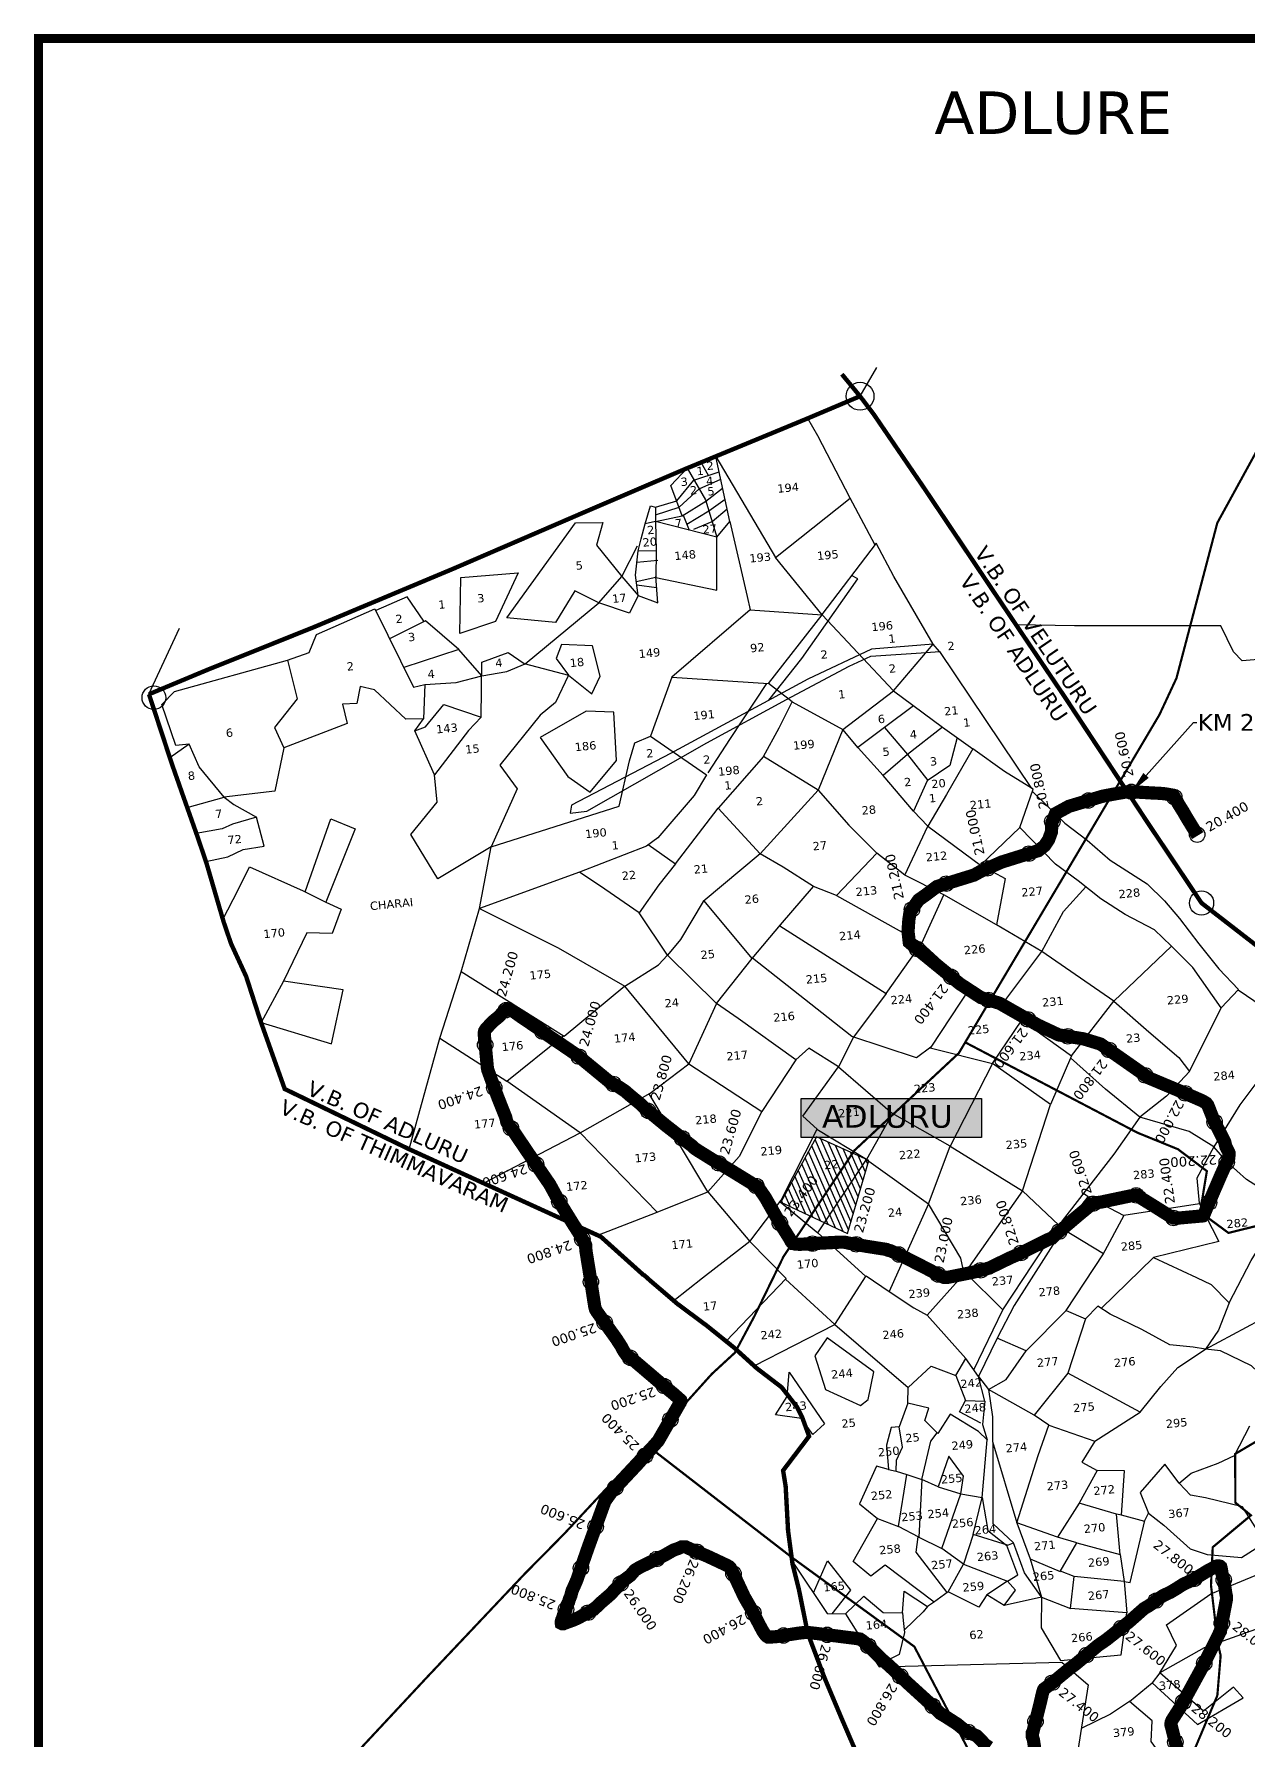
# Model space of a CAD drawing. Header units: inches. Extents: x 388605 to 393582, y 1842684 to 1849608.
# Drawn here: x 388605 to 391361, y 1845733 to 1849608 of the extents above; entities that cross this region are included whole.
import ezdxf
from ezdxf import colors
from ezdxf.entities.mleader import LeaderData, LeaderLine
from ezdxf.math import Vec2, Vec3

# ---------------------------------------------------------------- set-up
doc = ezdxf.new("R2010")
doc.units = ezdxf.units.IN
doc.header["$MEASUREMENT"] = 0
doc.header["$PDMODE"] = 32
doc.header["$PDSIZE"] = 35
for name, color, linetype in [('BND', 6, 'Continuous'), ('FRL', 3, 'Continuous'), ('points', 161, 'Continuous'), ('ROAD', 1, 'Continuous'), ('ROADS', 50, 'Continuous'), ('SY.AREA', 7, 'Continuous'), ('TEXT', 7, 'Continuous'), ('VILLAGE AREA', 1, 'Continuous')]:
    doc.layers.add(name, color=color, linetype=linetype)
doc.styles.get("Standard").update_dxf_attribs({"font": 'verdana.ttf'})

msp = doc.modelspace()

# ---------------------------------------------------------------- hatches: boundary and pattern name
h = msp.add_hatch(color=2)
h.dxf.hatch_style = 1
h.paths.add_polyline_path([(390347.2, 1847190.3), (390756.7, 1847190.3), (390756.7, 1847101.4), (390347.2, 1847101.4)])
at = {"layer": 'VILLAGE AREA', "linetype": 'ByBlock'}
h = msp.add_hatch(dxfattribs=at)
h.set_pattern_fill('ANSI31', color=256, scale=100, angle=68.5464313)
h.paths.add_polyline_path([(390300.6, 1846955), (390451.9, 1846883.5), (390500.9, 1847049.7), (390382, 1847103)])

# ---------------------------------------------------------------- linework, layer by layer
at = {"const_width": 20}
msp.add_lwpolyline([(388615.4, 1849598.3), (393571.9, 1849598.3), (393571.9, 1842694.2), (388615.4, 1842694.2)], close=True, dxfattribs=at)
at = {"color": 2}
msp.add_lwpolyline([(390347.2, 1847190.3), (390756.7, 1847190.3), (390756.7, 1847101.4), (390347.2, 1847101.4)], close=True, dxfattribs=at)
at = {"color": 5}
for centre, radius in [((390480.7, 1848785.6), 31.7), ((388877.3, 1848100.8), 26.9), ((391256.1, 1847634.3), 27.5)]:
    msp.add_circle(centre, radius, dxfattribs=at)
at = {"layer": 'BND'}
for points in [[(390480.7, 1848785.6), (390518.5, 1848851.1)], [(388866.2, 1848108.6), (388935.6, 1848258.7)]]:
    msp.add_lwpolyline(points, dxfattribs=at)
at = {"layer": 'BND', "lineweight": 30, "const_width": 10}
for points in [[(391560.6, 1847398.4), (391256.1, 1847634.3), (391134.8, 1847815.3), (390945.9, 1848101.9), (390786, 1848338.9), (390626, 1848577.2), (390511.9, 1848744.4), (390480.7, 1848785.6), (390439.5, 1848835.6)], [(390480.7, 1848785.6), (390362.1, 1848735.4), (390080.6, 1848619), (389856.6, 1848523), (389558.7, 1848394.4), (389237.2, 1848259.6), (389001.8, 1848165.3), (388866.2, 1848108.6), (388866.2, 1848108.6)], [(388866.2, 1848108.6), (388918.2, 1847950.3), (388944.3, 1847875.9), (388977, 1847783.1), (388996.8, 1847724.7), (389035.8, 1847591.1), (389052.5, 1847542.1), (389086.9, 1847467.3), (389120.7, 1847362.8), (389174.4, 1847211.8), (389456.7, 1847075.1), (389627.7, 1846996.9), (389892.2, 1846876.2), (389989.4, 1846788.8), (389989.4, 1846788.8)], [(390478, 1845691.1), (390438, 1845783.9), (390400.4, 1845873.2), (390361.9, 1845975.5), (390342.1, 1846073.9), (390327.4, 1846132.8), (390317.3, 1846208.2), (390311.8, 1846309.3), (390306, 1846345), (390365, 1846422.8), (390349.5, 1846465.5), (390337.1, 1846490.1), (390302.7, 1846534.1), (390245.9, 1846577.6), (390195, 1846623.9), (390133.2, 1846673.7), (390066, 1846723.7), (390003.7, 1846777), (389989.8, 1846789.6), (389989.8, 1846789.6)]]:
    msp.add_lwpolyline(points, dxfattribs=at)
at = {"layer": 'BND'}
msp.add_lwpolyline([(388866.2, 1848108.6), (388866.2, 1848108.6)], close=True, dxfattribs=at)
at = {"layer": 'BND', "color": 0}
msp.add_lwpolyline([(390329.8, 1846134.4), (390406.4, 1846020), (390447.9, 1846019.3), (390508.2, 1845923.3), (390524.4, 1845899.1), (390938.7, 1845909.6), (390998.5, 1845858.5), (390975, 1845708.8), (390870.5, 1845698.7), (390864.4, 1845698.5)], dxfattribs=at)
at = {"layer": 'FRL', "color": 84, "const_width": 30}
for points in [[(390774.4, 1845715.6), (390764.3, 1845722.4), (390756.2, 1845731.8), (390746.1, 1845741.9), (390720.4, 1845753.4), (390701.5, 1845768.9), (390674.6, 1845786.2), (390662.3, 1845793.5), (390652.7, 1845803.9), (390587.1, 1845863.6), (390546.9, 1845901.7), (390530.7, 1845915.7), (390491.7, 1845954.1), (390485.9, 1845958.7), (390480.8, 1845962.1), (390472.9, 1845963.4), (390453.4, 1845965.8), (390427.1, 1845969.2), (390397.7, 1845972.8), (390385.7, 1845974.4), (390362, 1845977.1), (390355.7, 1845977.2), (390338.9, 1845975.2), (390287.4, 1845967.1), (390276.5, 1845967), (390271.5, 1845967), (390269.1, 1845968.5), (390266, 1845971.5), (390261.1, 1845978.2), (390253.5, 1845992), (390235.2, 1846027.9), (390217.6, 1846058.5), (390189.9, 1846117.9), (390187.2, 1846122.2), (390186.4, 1846123.7), (390183.7, 1846126.7), (390177.2, 1846130.2), (390134.4, 1846150.3), (390093.2, 1846167.6), (390084.9, 1846171.6), (390075.7, 1846171.6), (390068.9, 1846168.4), (390057.4, 1846164.4), (390036.6, 1846152.5), (389984.7, 1846127.3), (389979.2, 1846124.5), (389970, 1846118.9), (389958.8, 1846106.2), (389943.7, 1846095.1), (389913.4, 1846063.1), (389892.7, 1846045.2), (389876.5, 1846029.8), (389874.2, 1846029.2), (389870.4, 1846026.3), (389864.1, 1846022.5), (389852.1, 1846016.5), (389842, 1846010.8), (389829.3, 1846005.1), (389809.9, 1845998.1), (389807.5, 1845997), (389805.6, 1845997), (389804.2, 1845997), (389802.4, 1845997.9), (389802.2, 1845999.1), (389802.4, 1846001.5), (389803.2, 1846004.9), (389805, 1846008.6), (389807.1, 1846015.9), (389809.7, 1846021), (389812.6, 1846027.9), (389813.7, 1846032.5), (389814.9, 1846038.2), (389818.9, 1846046.2), (389820.6, 1846052.5), (389824, 1846060.5), (389826.9, 1846072), (389832.1, 1846083.4), (389837.8, 1846096.6), (389863.7, 1846171.1), (389901.3, 1846274.7), (389905.4, 1846280.8), (389917.9, 1846298), (389975.9, 1846359.9), (390022.6, 1846412.7), (390072.1, 1846499), (390072.8, 1846500), (390073.8, 1846502.2), (390073.8, 1846503.4), (390073.6, 1846504.5), (390072.4, 1846505.8), (390068.5, 1846509.2), (390058, 1846518.6), (390026.8, 1846544.3), (389968, 1846594.4), (389961.7, 1846599.3), (389955, 1846604), (389950.8, 1846607.1), (389943.9, 1846616.7), (389938.6, 1846626.9), (389927.5, 1846644.1), (389883.7, 1846705.1), (389881.4, 1846708.7), (389880.1, 1846711), (389878.4, 1846717.2), (389873.2, 1846750.4), (389866.7, 1846792.8), (389858.6, 1846842.8), (389857.8, 1846851.2), (389857.8, 1846857), (389855.7, 1846862), (389851.1, 1846869.1), (389841.9, 1846885.4), (389828.5, 1846906.2), (389795.9, 1846959), (389776.2, 1846995.1), (389731.8, 1847059.7), (389694.2, 1847115.3), (389685.3, 1847126.3), (389678.8, 1847136.3), (389676.3, 1847147.4), (389657.6, 1847194.4), (389635.5, 1847255.1), (389634.5, 1847260.5), (389627.6, 1847334.1), (389627.6, 1847340), (389628.2, 1847343.1), (389631.1, 1847347.9), (389645.4, 1847363.5), (389652, 1847369.1), (389660.9, 1847376.3), (389670.2, 1847386.7), (389679.1, 1847392.4), (389682.7, 1847393.6), (389684.8, 1847393.6), (389689.3, 1847390.3), (389696.1, 1847386.4), (389710.5, 1847376), (389747.9, 1847350.8), (389763.6, 1847339.3), (389803.3, 1847312.5), (389838.8, 1847288.3), (389913, 1847227.2), (389933.1, 1847216.4), (389947, 1847207.2), (389958.6, 1847197.1), (389980.9, 1847178.7), (389992.5, 1847167.9), (390040.3, 1847128.5), (390094.4, 1847086.2), (390099.2, 1847082.6), (390102.3, 1847079.3), (390105.6, 1847076.6), (390110.4, 1847073.3), (390145.4, 1847051.5), (390190.3, 1847025), (390242.2, 1846993), (390247, 1846990.3), (390249.2, 1846988.6), (390250.9, 1846986.4), (390253.1, 1846983.2), (390256.6, 1846978.4), (390266.1, 1846964.5), (390276.3, 1846946.5), (390297.9, 1846908.5), (390321.2, 1846871.3), (390323.5, 1846866.5), (390326, 1846863.1), (390328.7, 1846860.6), (390331.5, 1846860.3), (390334, 1846859.3), (390339.1, 1846859.3), (390343.3, 1846858.9), (390350.7, 1846859.3), (390434.4, 1846863.8), (390438.3, 1846863.8), (390443.4, 1846863.8), (390449.3, 1846863.1), (390455.1, 1846861.4), (390463.1, 1846860.5), (390494.5, 1846854.5), (390540.4, 1846847.4), (390543.9, 1846845.7), (390549.3, 1846844.4), (390565, 1846837.7), (390584.6, 1846828.2), (390635.6, 1846802.1), (390667.5, 1846785.3), (390669.5, 1846784.5), (390671.3, 1846783.8), (390673.1, 1846783.7), (390674.5, 1846783.7), (390677.4, 1846783.7), (390679.8, 1846783.8), (390737.4, 1846795.5), (390765.8, 1846802.7), (390768.8, 1846803.5), (390770.8, 1846804.4), (390774.5, 1846805.1), (390777.5, 1846806.8), (390822.7, 1846828.7), (390839.4, 1846835.9), (390906.7, 1846869.3), (390908.2, 1846870), (390912.1, 1846871.5), (390916.3, 1846872.7), (390925.9, 1846881.8), (390976.1, 1846924.5), (391003.6, 1846947.3), (391004.8, 1846948.6), (391006.8, 1846950.5), (391009.2, 1846951), (391017.2, 1846953.4), (391028.7, 1846955), (391095.9, 1846969.2), (391103.3, 1846969.7), (391107, 1846970), (391110.5, 1846969.8), (391114.3, 1846967.8), (391117.6, 1846966), (391120.7, 1846962.7), (391147.3, 1846946.3), (391187.7, 1846920.8), (391189.3, 1846919.9), (391192.8, 1846918.7), (391195.4, 1846918.3), (391198.6, 1846918.3), (391202.1, 1846918.4), (391254.2, 1846923.1), (391257.8, 1846923.3), (391259, 1846923.5), (391260, 1846924.6), (391261.7, 1846926.7), (391267.5, 1846940.6), (391300.2, 1847016.5), (391317.9, 1847055.5), (391318.4, 1847060.3), (391318.4, 1847063), (391318.4, 1847066.5), (391316.9, 1847070.3), (391311.4, 1847080.6), (391308.7, 1847091.9), (391284, 1847140.4), (391270.4, 1847175), (391266.8, 1847179.7), (391257.6, 1847185.1), (391206, 1847207.6), (391136.4, 1847236.9), (391111.5, 1847254.6), (391026.8, 1847313.9), (390988.3, 1847325.7), (390932.1, 1847334.6), (390884.8, 1847356.8), (390797.8, 1847406.4), (390755.3, 1847419.4), (390707.2, 1847450.8), (390611.9, 1847528.6), (390592.5, 1847545.2), (390589.7, 1847569.2), (390591.5, 1847596), (390594.3, 1847613.6), (390613.7, 1847641.3), (390629.4, 1847652.3), (390655.3, 1847671.7), (390739.5, 1847697.8), (390756.2, 1847707), (390802.4, 1847727.4), (390885.8, 1847753.4), (390899.6, 1847764.4), (390908.9, 1847778.3), (390915.3, 1847795.9), (390916.3, 1847817.1), (390924.6, 1847837.4), (390955.1, 1847854), (391031.8, 1847877), (391056.1, 1847881.6), (391089.6, 1847887.4), (391132.7, 1847885), (391145.7, 1847884.2), (391161.6, 1847883.5), (391173.5, 1847882.4), (391190.9, 1847879.3), (391193.2, 1847877), (391196.1, 1847871.5), (391199.7, 1847866.9), (391203.2, 1847860.1), (391207.8, 1847852.7), (391214.9, 1847841.3), (391221.8, 1847829.3), (391247.4, 1847787.4)], [(391211.8, 1845667.8), (391187.6, 1845763.9), (391186.7, 1845766.9), (391186.7, 1845770.1), (391187.2, 1845773.1), (391189.1, 1845777.9), (391209.7, 1845810.1), (391217.2, 1845823.8), (391257.3, 1845897.1), (391294.2, 1845970.4), (391296.9, 1845976.3), (391299.1, 1845980), (391299.9, 1845986.3), (391312.1, 1846049.6), (391312.8, 1846053.5), (391312.8, 1846058.3), (391311.9, 1846062), (391311, 1846067.4), (391307, 1846094.1), (391305.8, 1846100.5), (391304.3, 1846104.7), (391302.3, 1846111.3), (391301.6, 1846118.3), (391300.6, 1846123.4), (391299.8, 1846126.1), (391297.9, 1846127.7), (391294.6, 1846128.4), (391292.2, 1846128.4), (391288.9, 1846127.5), (391284.7, 1846125.3), (391281, 1846123), (391276.1, 1846120.5), (391269.9, 1846117.2), (391262.9, 1846112.9), (391256.3, 1846108.8), (391233.9, 1846095.6), (391214.4, 1846086.6), (391198.4, 1846076.3), (391186.2, 1846069), (391169.1, 1846060.9), (391156.5, 1846052.8), (391147.5, 1846045.1), (391134.9, 1846036.9), (391125.2, 1846031.2), (391092, 1846001.7), (391074.9, 1845988.3), (391039.9, 1845960.6), (391021.2, 1845947.7), (390996.3, 1845927), (390969.4, 1845904.6), (390955, 1845893.8), (390936, 1845878.2), (390920.1, 1845865), (390900, 1845849.7), (390898.4, 1845848.6), (390897.2, 1845846.7), (390895.6, 1845841.9), (390888.9, 1845813.1), (390873.4, 1845752.1), (390871.8, 1845749.1), (390871.8, 1845744.2), (390872, 1845740.3), (390874.4, 1845732.8), (390877.3, 1845713.8)]]:
    msp.add_lwpolyline(points, dxfattribs=at)
at = {"layer": 'FRL', "color": 82}
for points in [[(391247.4, 1847787.4), (391221.8, 1847829.3), (391214.9, 1847841.3), (391207.8, 1847852.7), (391203.2, 1847860.1), (391199.7, 1847866.9), (391196.1, 1847871.5), (391193.2, 1847877), (391190.9, 1847879.3), (391173.5, 1847882.4), (391161.6, 1847883.5), (391145.7, 1847884.2), (391132.7, 1847885), (391089.6, 1847887.4), (391056.1, 1847881.6), (391031.8, 1847877), (390955.1, 1847854), (390924.6, 1847837.4), (390916.3, 1847817.1), (390915.3, 1847795.9), (390908.9, 1847778.3), (390899.6, 1847764.4), (390885.8, 1847753.4), (390802.4, 1847727.4), (390756.2, 1847707), (390739.5, 1847697.8), (390655.3, 1847671.7), (390629.4, 1847652.3), (390613.7, 1847641.3), (390594.3, 1847613.6), (390591.5, 1847596), (390589.7, 1847569.2), (390592.5, 1847545.2), (390611.9, 1847528.6), (390707.2, 1847450.8), (390755.3, 1847419.4), (390797.8, 1847406.4), (390884.8, 1847356.8), (390932.1, 1847334.6), (390988.3, 1847325.7), (391026.8, 1847313.9), (391111.5, 1847254.6), (391136.4, 1847236.9), (391206, 1847207.6), (391257.6, 1847185.1), (391266.8, 1847179.7), (391270.4, 1847175), (391284, 1847140.4), (391308.7, 1847091.9), (391311.4, 1847080.6), (391316.9, 1847070.3), (391318.4, 1847066.5), (391318.4, 1847063), (391318.4, 1847060.3), (391317.9, 1847055.5), (391300.2, 1847016.5), (391267.5, 1846940.6), (391261.7, 1846926.7), (391260, 1846924.6), (391259, 1846923.5), (391257.8, 1846923.3), (391254.2, 1846923.1), (391202.1, 1846918.4), (391198.6, 1846918.3), (391195.4, 1846918.3), (391192.8, 1846918.7), (391189.3, 1846919.9), (391187.7, 1846920.8), (391147.3, 1846946.3), (391120.7, 1846962.7), (391117.6, 1846966), (391114.3, 1846967.8), (391110.5, 1846969.8), (391107, 1846970), (391103.3, 1846969.7), (391095.9, 1846969.2), (391028.7, 1846955), (391017.2, 1846953.4), (391009.2, 1846951), (391006.8, 1846950.5), (391004.8, 1846948.6), (391003.6, 1846947.3), (390976.1, 1846924.5), (390925.9, 1846881.8), (390916.3, 1846872.7), (390912.1, 1846871.5), (390908.2, 1846870), (390906.7, 1846869.3), (390839.4, 1846835.9), (390822.7, 1846828.7), (390777.5, 1846806.8), (390774.5, 1846805.1), (390770.8, 1846804.4), (390768.8, 1846803.5), (390765.8, 1846802.7), (390737.4, 1846795.5), (390679.8, 1846783.8), (390677.4, 1846783.7), (390674.5, 1846783.7), (390673.1, 1846783.7), (390671.3, 1846783.8), (390669.5, 1846784.5), (390667.5, 1846785.3), (390635.6, 1846802.1), (390584.6, 1846828.2), (390565, 1846837.7), (390549.3, 1846844.4), (390543.9, 1846845.7), (390540.4, 1846847.4), (390494.5, 1846854.5), (390463.1, 1846860.5), (390455.1, 1846861.4), (390449.3, 1846863.1), (390443.4, 1846863.8), (390438.3, 1846863.8), (390434.4, 1846863.8), (390350.7, 1846859.3), (390343.3, 1846858.9), (390339.1, 1846859.3), (390334, 1846859.3), (390331.5, 1846860.3), (390328.7, 1846860.6), (390326, 1846863.1), (390323.5, 1846866.5), (390321.2, 1846871.3), (390297.9, 1846908.5), (390276.3, 1846946.5), (390266.1, 1846964.5), (390256.6, 1846978.4), (390253.1, 1846983.2), (390250.9, 1846986.4), (390249.2, 1846988.6), (390247, 1846990.3), (390242.2, 1846993), (390190.3, 1847025), (390145.4, 1847051.5), (390110.4, 1847073.3), (390105.6, 1847076.6), (390102.3, 1847079.3), (390099.2, 1847082.6), (390094.4, 1847086.2), (390040.3, 1847128.5), (389992.5, 1847167.9), (389980.9, 1847178.7), (389958.6, 1847197.1), (389947, 1847207.2), (389933.1, 1847216.4), (389913, 1847227.2), (389838.8, 1847288.3), (389803.3, 1847312.5), (389763.6, 1847339.3), (389747.9, 1847350.8), (389710.5, 1847376), (389696.1, 1847386.4), (389689.3, 1847390.3), (389684.8, 1847393.6), (389682.7, 1847393.6), (389679.1, 1847392.4), (389670.2, 1847386.7), (389660.9, 1847376.3), (389652, 1847369.1), (389645.4, 1847363.5), (389631.1, 1847347.9), (389628.2, 1847343.1), (389627.6, 1847340), (389627.6, 1847334.1), (389634.5, 1847260.5), (389635.5, 1847255.1), (389657.6, 1847194.4), (389676.3, 1847147.4), (389678.8, 1847136.3), (389685.3, 1847126.3), (389694.2, 1847115.3), (389731.8, 1847059.7), (389776.2, 1846995.1), (389795.9, 1846959), (389828.5, 1846906.2), (389841.9, 1846885.4), (389851.1, 1846869.1), (389855.7, 1846862), (389857.8, 1846857), (389857.8, 1846851.2), (389858.6, 1846842.8), (389866.7, 1846792.8), (389873.2, 1846750.4), (389878.4, 1846717.2), (389880.1, 1846711), (389881.4, 1846708.7), (389883.7, 1846705.1), (389927.5, 1846644.1), (389938.6, 1846626.9), (389943.9, 1846616.7), (389950.8, 1846607.1), (389955, 1846604), (389961.7, 1846599.3), (389968, 1846594.4), (390026.8, 1846544.3), (390058, 1846518.6), (390068.5, 1846509.2), (390072.4, 1846505.8), (390073.6, 1846504.5), (390073.8, 1846503.4), (390073.8, 1846502.2), (390072.8, 1846500), (390072.1, 1846499), (390022.6, 1846412.7), (389975.9, 1846359.9), (389917.9, 1846298), (389905.4, 1846280.8), (389901.3, 1846274.7), (389863.7, 1846171.1), (389837.8, 1846096.6), (389832.1, 1846083.4), (389826.9, 1846072), (389824, 1846060.5), (389820.6, 1846052.5), (389818.9, 1846046.2), (389814.9, 1846038.2), (389813.7, 1846032.5), (389812.6, 1846027.9), (389809.7, 1846021), (389807.1, 1846015.9), (389805, 1846008.6), (389803.2, 1846004.9), (389802.4, 1846001.5), (389802.2, 1845999.1), (389802.4, 1845997.9), (389804.2, 1845997), (389805.6, 1845997), (389807.5, 1845997), (389809.9, 1845998.1), (389829.3, 1846005.1), (389842, 1846010.8), (389852.1, 1846016.5), (389864.1, 1846022.5), (389870.4, 1846026.3), (389874.2, 1846029.2), (389876.5, 1846029.8), (389892.7, 1846045.2), (389913.4, 1846063.1), (389943.7, 1846095.1), (389958.8, 1846106.2), (389970, 1846118.9), (389979.2, 1846124.5), (389984.7, 1846127.3), (390036.6, 1846152.5), (390057.4, 1846164.4), (390068.9, 1846168.4), (390075.7, 1846171.6), (390084.9, 1846171.6), (390093.2, 1846167.6), (390134.4, 1846150.3), (390177.2, 1846130.2), (390183.7, 1846126.7), (390186.4, 1846123.7), (390187.2, 1846122.2), (390189.9, 1846117.9), (390217.6, 1846058.5), (390235.2, 1846027.9), (390253.5, 1845992), (390261.1, 1845978.2), (390266, 1845971.5), (390269.1, 1845968.5), (390271.5, 1845967), (390276.5, 1845967), (390287.4, 1845967.1), (390338.9, 1845975.2), (390355.7, 1845977.2), (390362, 1845977.1), (390385.7, 1845974.4), (390397.7, 1845972.8), (390427.1, 1845969.2), (390453.4, 1845965.8), (390472.9, 1845963.4), (390480.8, 1845962.1), (390485.9, 1845958.7), (390491.7, 1845954.1), (390530.7, 1845915.7), (390546.9, 1845901.7), (390587.1, 1845863.6), (390652.7, 1845803.9), (390662.3, 1845793.5), (390674.6, 1845786.2), (390701.5, 1845768.9), (390720.4, 1845753.4), (390746.1, 1845741.9), (390756.2, 1845731.8)], [(390874.4, 1845732.8), (390872, 1845740.3), (390871.8, 1845744.2), (390871.8, 1845749.1), (390873.4, 1845752.1), (390888.9, 1845813.1), (390895.6, 1845841.9), (390897.2, 1845846.7), (390898.4, 1845848.6), (390900, 1845849.7), (390920.1, 1845865), (390936, 1845878.2), (390955, 1845893.8), (390969.4, 1845904.6), (390996.3, 1845927), (391021.2, 1845947.7), (391039.9, 1845960.6), (391074.9, 1845988.3), (391092, 1846001.7), (391125.2, 1846031.2), (391134.9, 1846036.9), (391147.5, 1846045.1), (391156.5, 1846052.8), (391169.1, 1846060.9), (391186.2, 1846069), (391198.4, 1846076.3), (391214.4, 1846086.6), (391233.9, 1846095.6), (391256.3, 1846108.8), (391262.9, 1846112.9), (391269.9, 1846117.2), (391276.1, 1846120.5), (391281, 1846123), (391284.7, 1846125.3), (391288.9, 1846127.5), (391292.2, 1846128.4), (391294.6, 1846128.4), (391297.9, 1846127.7), (391299.8, 1846126.1), (391300.6, 1846123.4), (391301.6, 1846118.3), (391302.3, 1846111.3), (391304.3, 1846104.7), (391305.8, 1846100.5), (391307, 1846094.1), (391311, 1846067.4), (391311.9, 1846062), (391312.8, 1846058.3), (391312.8, 1846053.5), (391312.1, 1846049.6), (391299.9, 1845986.3), (391299.1, 1845980), (391296.9, 1845976.3), (391294.2, 1845970.4), (391257.3, 1845897.1), (391217.2, 1845823.8), (391209.7, 1845810.1), (391189.1, 1845777.9), (391187.2, 1845773.1), (391186.7, 1845770.1), (391186.7, 1845766.9), (391187.6, 1845763.9), (391211.8, 1845667.8)]]:
    msp.add_lwpolyline(points, dxfattribs=at)
at = {"layer": 'points'}
for p in [(390999.2, 1847867.2), (391096.8, 1847887), (391194.2, 1847875), (390917.3, 1847819.6), (391246.1, 1847789.6), (390863.9, 1847746.5), (390769.8, 1847713), (390676.4, 1847678.3), (390598.6, 1847619.7), (390610.5, 1847529.8), (390687.9, 1847466.5), (390772.2, 1847414.2), (389676.8, 1847390.9), (390861.4, 1847370.1), (389760.1, 1847341.8), (390952.6, 1847331.4), (389629.6, 1847312), (389842.5, 1847285.2), (391046.2, 1847300.4), (391128, 1847242.9), (389650.1, 1847214.9), (389920.7, 1847223.1), (391219, 1847201.9), (389999.5, 1847162.1), (391285.8, 1847136.7), (389688, 1847122.9), (390077.4, 1847099.5), (389744.9, 1847040.7), (390159.7, 1847043.1), (391313.3, 1847045.2), (390245.2, 1846991.3), (391107.6, 1846970), (389797.8, 1846956), (391009.5, 1846951.1), (391273.1, 1846953.7), (390298.6, 1846907.3), (391192.7, 1846918.7), (389850.1, 1846870.8), (390372.7, 1846860.5), (390472.1, 1846858.8), (390932.7, 1846887.6), (390568.8, 1846835.9), (390846.1, 1846839.2), (390657.9, 1846790.4), (390754.6, 1846799.8), (389869.6, 1846773.7), (389900.8, 1846681.2), (389959.3, 1846601), (390036, 1846536.8), (390050, 1846460.4), (389992.8, 1846379), (389925, 1846305.6), (389880.5, 1846217.3), (390110, 1846160.5), (389847, 1846123.1), (390018.9, 1846143.9), (389937.3, 1846088.3), (390193.3, 1846110.6), (391238.8, 1846098.5), (391306.6, 1846096.5), (391152.2, 1846049.1), (389813, 1846029.4), (389863.1, 1846022), (390238.5, 1846021.4), (390307, 1845970.2), (390406.1, 1845971.8), (391073.8, 1845987.4), (391302.1, 1845998.1), (390499.7, 1845946.2), (390995, 1845926), (391262.3, 1845907.1), (390572.3, 1845877.6), (390917.4, 1845863), (390646, 1845809.9), (391214.7, 1845819.2), (390879.2, 1845775), (390726, 1845750.9), (391196.6, 1845728.1)]:
    msp.add_point(p, dxfattribs=at)
at = {"layer": 'ROAD'}
msp.add_lwpolyline([(391546, 1848161), (391412.1, 1848190), (391348.2, 1848184.4), (391329, 1848205.1), (391299.9, 1848263.7), (391220.3, 1848263.7), (390967.3, 1848263.9), (390835.2, 1848265.9)], dxfattribs=at)
at = {"layer": 'ROADS', "color": 40, "const_width": 5}
for points in [[(391852, 1849598.3), (391570, 1849005.5), (391291.9, 1848497.8), (391199.2, 1848145.1), (391160.6, 1848062.2), (390934.9, 1847680.8), (390705, 1847293.3), (390467.5, 1847071.8), (390306.7, 1846830.6), (390240.4, 1846694.7), (390196.5, 1846612.6), (390144.2, 1846564.4), (390048.9, 1846458.6), (389808.6, 1846200.8), (389718.4, 1846109.4), (389498.5, 1845876.5), (389295.6, 1845658.8), (388995.3, 1845147.1), (388950.9, 1845076.2), (388781.8, 1844892.6), (388618.1, 1844706.1), (388615.4, 1844703.4)], [(390720.6, 1847317.2), (391110.8, 1847112.4), (391202.7, 1847074.9), (391268.2, 1847025.2), (391252.9, 1846932.3), (391317.3, 1846884.8), (391403.3, 1846906.2), (391530.6, 1846843.2), (391594, 1846925.4), (391697.3, 1846858.8), (391658.7, 1846788.4), (391641.1, 1846682.7), (391604.6, 1846594.3), (391527.7, 1846515.8), (391405.2, 1846425.8), (391332.4, 1846382.7), (391333, 1846272), (391368.3, 1846243.3), (391281.5, 1846170.8), (391277.6, 1846084.4), (391293.2, 1845952.6), (391299.5, 1845924.5), (391292, 1845833.9), (391204.3, 1845626)], [(390973.2, 1845240.4), (390604, 1845945), (390325.9, 1846147.7), (389996.2, 1846402.9)]]:
    msp.add_lwpolyline(points, dxfattribs=at)
at = {"layer": 'SY.AREA'}
for points in [[(390153.3, 1848649), (390288.4, 1848419.3), (390458, 1848554.3), (390384.6, 1848695.7), (390362.1, 1848735.4)], [(390016.8, 1848373.8), (390155.7, 1848344.9), (390155.7, 1848465.2), (390016.2, 1848500.7), (390077.1, 1848514), (390051.4, 1848582.9), (390088.2, 1848622.1), (390129.7, 1848550), (390155.7, 1848465.2), (390185, 1848501.4), (390153.3, 1848649)], [(390136.4, 1848605.6), (390119.7, 1848635.1)], [(390016.2, 1848515.8), (390069.8, 1848533.6), (390115.4, 1848574.9), (390164.4, 1848597.4)], [(390016.3, 1848533.9), (390064.6, 1848547.7), (390103.7, 1848595.1), (390160.9, 1848613.5)], [(390077.1, 1848514), (390130.6, 1848547), (390168.7, 1848577.1)], [(390087.4, 1848494.7), (390137.4, 1848524.9), (390174.1, 1848551.9)], [(390514.5, 1848448.4), (390458, 1848554.3)], [(389678.6, 1848282.3), (389834.6, 1848498.1), (389896.8, 1848499.1), (389882.7, 1848447.1), (389940.2, 1848376.4), (389976.8, 1848332.6), (389957.4, 1848292.6), (389887.8, 1848316.6), (389832.9, 1848343.6), (389789.2, 1848271.4), (389678.6, 1848282.3)], [(389976.8, 1848332.6), (389970.6, 1848379.3), (389976.9, 1848434.7), (389983.4, 1848461.8), (389992.5, 1848495.9), (390005.2, 1848536.9), (390016.3, 1848533.9), (390016.2, 1848500.7), (390017.7, 1848433.6), (390016.8, 1848373.8), (389972.7, 1848363.7)], [(390016.2, 1848500.7), (389992.5, 1848495.9)], [(390079.1, 1848515.2), (390093, 1848481.1)], [(390103.7, 1848483.6), (390144.7, 1848501), (390178.9, 1848529.6)], [(390185, 1848501.4), (390224.7, 1848331), (390231, 1848300.4), (390394.9, 1848288.9), (390288.4, 1848419.3)], [(389621.9, 1848150.6), (389678.6, 1848160.1), (389720.3, 1848177.6), (389887.8, 1848316.6), (389940.2, 1848376.4), (389975.3, 1848445.5)], [(390017.7, 1848433.6), (389976.9, 1848434.7)], [(390231, 1848300.4), (390053.2, 1848147.2), (390273, 1848132.8), (390394.9, 1848288.9), (390556.5, 1848116.2), (390647.1, 1848222), (390557.5, 1848375.9), (390517, 1848451.6), (390394.2, 1848289.8)], [(389572, 1848246.9), (389574.6, 1848374), (389704.8, 1848384.1), (389653.2, 1848273.8), (389572, 1848246.9)], [(389974, 1848408.9), (390021.3, 1848413.2)], [(390018.8, 1848350), (389973.6, 1848356.4)], [(389976.8, 1848332.6), (390021.5, 1848316.2), (390016.8, 1848375.8)], [(390274, 1848094.9), (390348.7, 1848189.6), (390475.9, 1848371.1), (390461.6, 1848378.6)], [(389490.4, 1848274.7), (389452.7, 1848329.9), (389381, 1848298.6)], [(389181, 1848186.1), (389230, 1848203.1), (389246.7, 1848244.5), (389378.9, 1848302.9), (389466.7, 1848124.7), (389492.7, 1848130.6), (389489.4, 1848052.5)], [(389569.7, 1848210.2), (389493.7, 1848275), (389412.5, 1848234.8)], [(389492.7, 1848130.6), (389563.7, 1848134.9), (389621.9, 1848150.6), (389569.7, 1848210.2), (389444.8, 1848169.2)], [(389620.5, 1848056.5), (389622.3, 1848181.2), (389681.6, 1848203.3), (389717.8, 1848178.3), (389819, 1848151.7), (389789.5, 1848090.1), (389754.2, 1848060.7), (389663.1, 1847947.3), (389701.9, 1847894), (389643, 1847761.6), (389933.5, 1847854.5), (389957.3, 1847957.1), (389969.4, 1847998.1), (390005.1, 1848013.7), (390132.2, 1847925.7), (390103.8, 1847878.8), (390021.3, 1847782.7), (389995.5, 1847763.8), (389843.7, 1847704.2), (389616.6, 1847622.1), (389795.2, 1847532.3), (389946.4, 1847445.3), (389808.6, 1847330.9), (389575.2, 1847478)], [(390647.1, 1848222), (390507.1, 1848210.7), (390362.1, 1848142.6), (390050.6, 1847973.9), (389825.4, 1847856.4), (389822.2, 1847838.4), (389860.1, 1847843), (390132.6, 1847998.1), (390314.1, 1848096.3), (390455.9, 1848172.4), (390505, 1848194.8), (390631, 1848203.2), (390661.4, 1848206), (390647.1, 1848222)], [(390661.4, 1848206), (390870.4, 1847894.8)], [(388895.5, 1848085.4), (388923.8, 1848114.9), (389181, 1848186.1), (389202.5, 1848098.3), (389151.5, 1848033.2), (389172.6, 1847986.7), (389151.7, 1847888.3), (389067.7, 1847878.8), (389036.9, 1847875.1), (388980.2, 1847943.5), (388957.2, 1847994.9), (388927, 1847992), (388895.5, 1848085.4)], [(389456.7, 1847075.1), (389526.4, 1847327.5), (389575.2, 1847478), (389616.6, 1847622.1), (389643, 1847761.6), (389521.9, 1847689.5), (389461.1, 1847789.9), (389520.7, 1847863.1), (389514.7, 1847925.6), (389469.5, 1848025.5), (389489.4, 1848052.5), (389449.6, 1848052.1), (389378.3, 1848118.7), (389345.6, 1848125.9), (389338.1, 1848087.2), (389305.3, 1848085.7), (389316.5, 1848041.9), (389172.6, 1847986.7)], [(390053.2, 1848147.2), (390005.1, 1848013.7)], [(390268.7, 1848133.1), (390185.9, 1848008.4), (390135.4, 1847929.8)], [(390326.8, 1848091.6), (390273, 1848132.8)], [(390582.2, 1847697.3), (390634.6, 1847808.7), (390601.9, 1847842.7), (390533.5, 1847923.8), (390476.4, 1847986.5), (390441.9, 1848028.4), (390556.5, 1848116.2), (390668.3, 1848033.6), (390737, 1847984.9), (390677, 1847880.5), (390634.6, 1847808.7), (390753.9, 1847720.2), (390843.4, 1847805.8), (390874, 1847892.6), (390808.6, 1847933), (390737, 1847984.9)], [(389469.5, 1848025.5), (389493.7, 1848034.7), (389535.5, 1848085.5), (389620.5, 1848056.5), (389591.4, 1848026), (389514.7, 1847925.6)], [(390261.8, 1847967.5), (390297, 1848032.2), (390326.8, 1848091.6), (390441.9, 1848028.4), (390386, 1847890.4), (390455.1, 1847810.9), (390518.5, 1847747.3), (390427.4, 1847651.2), (390375, 1847671.8)], [(390601.9, 1848082.6), (390535.9, 1848032.9), (390475.6, 1847987.4)], [(390668.3, 1848033.6), (390588.6, 1847971.4), (390533.5, 1847923.8)], [(388957.2, 1847994.9), (388913.7, 1847964.1)], [(390535.9, 1848032.9), (390588.6, 1847971.4), (390634.9, 1847912.9)], [(390701.6, 1848010), (390684.4, 1847947), (390633.3, 1847911.8), (390601.9, 1847842.7)], [(390235.9, 1847508.4), (390300.3, 1847585.1), (390375, 1847671.8), (390305.8, 1847716.1), (390254.3, 1847746), (390386, 1847890.4), (390261.8, 1847967.5), (390158.6, 1847850)], [(390872.2, 1847887.7), (390945.9, 1847815.5), (390996.8, 1847777.1), (391048.3, 1847731.3), (391132.9, 1847677.6), (391171.7, 1847638.9), (391206.2, 1847599.2), (391249.6, 1847541.6), (391295.7, 1847485.1), (391340, 1847437.7), (391300.6, 1847396.1), (391236.3, 1847487.7), (391187.2, 1847537.4), (391149.5, 1847573.4), (391082.4, 1847608.5), (391027.3, 1847643.7), (390976.2, 1847685), (390924.2, 1847722.8), (390843.4, 1847805.8)], [(388953.1, 1847851.1), (389036.9, 1847875.1), (389058.9, 1847858), (389110.2, 1847829.6), (389055.9, 1847813.5), (389032.3, 1847802.5), (388973.7, 1847792.5)], [(390061.6, 1847723), (390158.6, 1847850), (390254.3, 1847746), (390124.6, 1847637.6), (390073.2, 1847551.7), (390043.6, 1847515.9), (390154.8, 1847405.7), (390091.6, 1847268.9), (390258, 1847160.8), (390206.4, 1847058.1), (390135.4, 1846977.8), (390002.1, 1847200.7)], [(388995.4, 1847728.9), (389045.6, 1847739.3), (389080.3, 1847755.7), (389127.4, 1847763.8), (389110.2, 1847829.6)], [(389221.2, 1847659.7), (389279.2, 1847825.2), (389334.3, 1847802.5), (389268, 1847636.1)], [(389999.9, 1847767), (390061.6, 1847723), (390023.9, 1847675.3), (389978.9, 1847612.1)], [(390427.4, 1847651.2), (390621.3, 1847542.8), (390671.2, 1847653.1), (390582.2, 1847697.3), (390518.5, 1847747.3)], [(389034.1, 1847596.9), (389068.8, 1847664.5), (389094.1, 1847716.2), (389216.1, 1847662.2), (389268, 1847636.1), (389302.4, 1847620.4), (389281.8, 1847564.8), (389224.5, 1847566.2), (389171.9, 1847456.6), (389120.7, 1847362.8), (389280.8, 1847314.5), (389307.1, 1847437.2), (389171.9, 1847456.6)], [(389885.2, 1846879.4), (390020.2, 1846932.1), (389845.1, 1847112.5), (390004.5, 1847202), (390091.6, 1847268.9), (389946.4, 1847445.3), (390023.2, 1847494), (390043.6, 1847515.9), (389978.9, 1847612.1), (389901, 1847666), (389843.7, 1847704.2)], [(390753.9, 1847720.2), (390810.1, 1847689.7), (390790.7, 1847584.5), (390671.2, 1847653.1)], [(390960.7, 1847287.3), (391056.9, 1847411.2), (390893.5, 1847524.4), (390943, 1847615.4), (390993.7, 1847670.8)], [(390335.1, 1847278.2), (390204.1, 1847372.1), (390154.8, 1847405.7), (390235.9, 1847508.4), (390126.6, 1847639.2)], [(390298.3, 1847582.7), (390540.4, 1847428.9), (390621.3, 1847542.8), (390731.1, 1847442.7), (390641.7, 1847306.7), (390609, 1847282.3), (390462.1, 1847330.9), (390236.5, 1847509)], [(390796.1, 1847394.2), (390893.5, 1847524.4), (390790.7, 1847584.5)], [(391188.2, 1847536.3), (391056.9, 1847411.2), (391136.7, 1847342), (391204.2, 1847283), (391228.5, 1847251.2), (391300.6, 1847396.1)], [(390540.4, 1847428.9), (390465.7, 1847329.7), (390431.8, 1847262.5), (390554.6, 1847156.3), (390495.4, 1847051.9), (390382.5, 1847119.4)], [(391339.4, 1847437.1), (391467.4, 1847349.9), (391409.2, 1847264), (391343, 1847175.5), (391283.8, 1847080.3), (391227.8, 1847115.5), (391115.7, 1847148), (391057.3, 1847063.9), (390932.3, 1846902.7), (390849.7, 1846980.1), (390716.8, 1846791.5), (390709.6, 1846827.7), (390636.2, 1846951.1), (390546.6, 1846751.8), (390602.8, 1846714.8), (390633, 1846698.3), (390716.8, 1846791.5)], [(390640, 1847305.4), (390781.2, 1847269.7), (390685.5, 1847082.2), (390849.7, 1846980.1), (390913, 1847176.3), (390781.2, 1847269.7), (390848.3, 1847368.4), (390796.1, 1847394.2), (390731.1, 1847442.7)], [(390848.3, 1847368.4), (390960.7, 1847287.3), (390913, 1847176.3)], [(389526.4, 1847327.5), (389679.1, 1847229.3), (389806.3, 1847332.3)], [(390176.7, 1846638.7), (390312.7, 1846781.4), (390230.2, 1846865.5), (390301.8, 1846959.1), (390383.1, 1847120.8), (390350.9, 1847149.7), (390431.8, 1847262.5), (390364.6, 1847304.4), (390335.1, 1847278.2), (390258, 1847160.8)], [(391228.5, 1847251.2), (391176.7, 1847195.4), (391115.7, 1847148), (391038.4, 1847211.6), (390958.5, 1847282.3)], [(389625.7, 1846997.8), (389845.1, 1847112.5), (389679.1, 1847229.3)], [(390299.3, 1846955.8), (390384.9, 1846885.3), (390495.4, 1847051.9), (390636.2, 1846951.1), (390685.5, 1847082.2), (390554.6, 1847156.3)], [(391319.2, 1846726.1), (391368.7, 1846822.3), (391408.6, 1846887.5), (391455, 1846951.9), (391400.2, 1846979.4), (391358.1, 1847006.4), (391314, 1847045.8), (391283.8, 1847080.3), (391245.3, 1847008.9), (391250.7, 1846952.4), (391295.3, 1846865.2), (391147.1, 1846828.7)], [(390020.2, 1846932.1), (390135.4, 1846977.8), (390230.2, 1846865.5), (390123.2, 1846781.7), (390058.1, 1846730.4)], [(390941.1, 1846893.2), (390998.7, 1846966.5), (391079.5, 1846924.1)], [(390998.7, 1846966.5), (390987.8, 1846974.3)], [(391251.5, 1846950.8), (391079.5, 1846924.1), (391031.4, 1846834)], [(390493.9, 1846785.9), (390384.9, 1846885.3)], [(390930.9, 1846904), (390941.1, 1846893.2), (390830.4, 1846720.1), (390792.3, 1846645.4), (390749.9, 1846558.8), (390721.1, 1846599.4), (390633, 1846698.3)], [(390804.6, 1846709.9), (390874, 1846814.4), (390932.3, 1846902.7)], [(390858.1, 1846617.3), (390949, 1846708.2), (391033.6, 1846837.3), (390941.1, 1846893.2)], [(390739.3, 1846573.7), (390804.6, 1846709.9), (390719.3, 1846795.1)], [(391028.4, 1846713.4), (391147.1, 1846828.7), (391244.7, 1846783.5), (391278.2, 1846767.4), (391319.2, 1846726.1), (391294.9, 1846664.1), (391265.2, 1846620.5)], [(390311.2, 1846779.9), (390423.3, 1846676.6), (390494.8, 1846787.3), (390546.6, 1846751.8)], [(391116.4, 1846477.7), (391163.7, 1846536), (391202.4, 1846579.2), (391265.2, 1846620.5), (391237.4, 1846625.4), (391184, 1846630.3), (391120.9, 1846665.4), (391048.7, 1846700.4), (391020.8, 1846718.3), (390992.4, 1846689.3)], [(390949, 1846708.2), (390992.4, 1846689.3), (390952.6, 1846566.5), (390875.9, 1846470.5), (390772.4, 1846528.8), (390781.2, 1846466.9), (390781.8, 1846410.9), (390836.6, 1846226.1), (390885.5, 1846379.4), (390909.4, 1846448.1), (390875.9, 1846470.5)], [(391410.4, 1846544.6), (391369.7, 1846582.7), (391299.2, 1846617), (391265.2, 1846620.5), (391389.1, 1846687), (391464.3, 1846656.5), (391488.9, 1846653.8), (391526.9, 1846634.8), (391507.8, 1846544.8)], [(390240.6, 1846582.5), (390423.3, 1846676.6), (390589.8, 1846533.7)], [(390378.4, 1846605.8), (390402.4, 1846528.8), (390481.6, 1846493), (390498.8, 1846506.7), (390512.2, 1846568.9), (390405.9, 1846646.3), (390378.4, 1846605.8)], [(390749.9, 1846558.8), (390772.4, 1846528.8), (390812.7, 1846552.1), (390858.1, 1846617.3), (390792.3, 1846645.4)], [(390288.8, 1846471.7), (390315.3, 1846513), (390320.1, 1846568.8), (390399.8, 1846451), (390373.4, 1846427.2), (390347.8, 1846463.5), (390288.8, 1846471.7)], [(390737.5, 1846199.7), (390715.4, 1846132.1), (390666.7, 1846168), (390709.2, 1846292), (390715.5, 1846332.3), (390682.5, 1846378), (390657.8, 1846308.3), (390709.2, 1846292), (390758, 1846283.8), (390769.4, 1846415), (390750, 1846433.9), (390685.3, 1846472.8), (390657.2, 1846429.5), (390627.5, 1846459), (390636.9, 1846486.6), (390589.6, 1846497.7), (390589.8, 1846533.7), (390642.4, 1846582.2), (390698.1, 1846560.8), (390721.1, 1846599.4)], [(390698.1, 1846560.8), (390720.2, 1846503.9), (390763.7, 1846502.5), (390749.9, 1846558.8)], [(391013.5, 1846412), (391116.4, 1846477.7), (390952.6, 1846566.5)], [(390589.6, 1846497.7), (390569.9, 1846444.2), (390551.6, 1846442.4), (390540.6, 1846402.6), (390545, 1846347.7), (390562.9, 1846343.8), (390563.3, 1846368.8), (390577.1, 1846397.8), (390569.9, 1846444.2)], [(390754.7, 1846452.8), (390706.9, 1846478.6), (390720.2, 1846503.9)], [(390763.7, 1846502.5), (390758.7, 1846449.5), (390769.4, 1846415)], [(390909.4, 1846448.1), (391013.5, 1846412), (390984, 1846363.9), (391019, 1846345.2), (390978.2, 1846271.1), (390929.3, 1846193.5), (390836.6, 1846226.1), (390866.7, 1846144.1), (390935, 1846115.6), (390973, 1846181.1), (390929.3, 1846193.5)], [(391418.6, 1846170.6), (391395.9, 1846188.3), (391349.2, 1846262.7), (391264.9, 1846283.1), (391230.7, 1846289), (391205.4, 1846316), (391232.5, 1846339), (391294.2, 1846361.8), (391331.2, 1846378.8), (391366.1, 1846446.3)], [(390562.9, 1846343.8), (390586.8, 1846336), (390621.1, 1846324.5), (390641.4, 1846411.4), (390655.9, 1846430.8)], [(390892.2, 1846058.9), (390854, 1846112.8), (390829, 1846180.5), (390783.2, 1846224.1), (390782.9, 1846407.3)], [(390545, 1846347.7), (390518.4, 1846355.2), (390479.6, 1846269.4), (390520.6, 1846236.4), (390567.7, 1846217.9)], [(390657.8, 1846308.3), (390621.1, 1846324.5), (390614.3, 1846193.8), (390567.7, 1846217.9), (390586.8, 1846336)], [(391074.3, 1846243.8), (391081.4, 1846344.4), (391019, 1846345.2)], [(391205.4, 1846316), (391172.6, 1846359.3), (391116.6, 1846295.1), (391135.4, 1846248.2), (391170.8, 1846220.6), (391230.6, 1846166.8), (391268.8, 1846154.5), (391346.7, 1846147.7), (391402.6, 1846183)], [(390815.5, 1846175.5), (390737.5, 1846199.7), (390758, 1846283.8), (390770.9, 1846208.5), (390813.8, 1846174.8)], [(390973, 1846181.1), (391071.6, 1846154.6), (391062.8, 1846246.1), (390978.2, 1846271.1)], [(390649.3, 1846046), (390538, 1846130.2), (390505.3, 1846104.9), (390465.2, 1846138), (390520.6, 1846236.4)], [(391127, 1846229), (391074.3, 1846243.8), (391062.8, 1846246.1)], [(391080.3, 1846093.2), (391094.1, 1846090.4), (391127.6, 1846231.3), (391135.4, 1846248.2)], [(390678.7, 1846068.1), (390608.2, 1846159.5), (390612.8, 1846194.6), (390666.7, 1846168)], [(390807.6, 1846038.6), (390833.8, 1846073.4), (390815.2, 1846093.7), (390838.7, 1846108), (390813.8, 1846174.8), (390829, 1846180.5)], [(390375.1, 1846066.8), (390406.7, 1846140), (390459.4, 1846073.2), (390416.4, 1846019.8)], [(390866.7, 1846144.1), (390892.6, 1846057.5), (390958.8, 1846031.6), (390966.6, 1846104.4)], [(391071.6, 1846154.6), (391080.3, 1846093.2), (390966.6, 1846104.4), (390935.6, 1846116.7)], [(390892.6, 1846057.5), (390807.6, 1846038.6), (390768.3, 1846062.5), (390750.7, 1846034.9), (390680.8, 1846069.7), (390715.4, 1846132.1), (390815.2, 1846093.7), (390768.3, 1846062.5)], [(391400, 1845991.2), (391262.3, 1845942.5), (391161.4, 1845885.4), (391199, 1845947.7), (391176.4, 1845994.3), (391277.3, 1846064.8), (391391.1, 1846111.9), (391414.7, 1846129.4)], [(390447.9, 1846019.3), (390489.3, 1846059.4), (390533.6, 1846022.2), (390577, 1846021.8), (390578.7, 1846004.4), (390581.3, 1845977), (390569.5, 1845926.9), (390522.1, 1845902.6)], [(390577, 1846021.8), (390580.7, 1846070.7), (390633.9, 1846036.1), (390623.9, 1846024.1), (390580.8, 1845982.1)], [(390680.8, 1846069.7), (390647.8, 1846044.9), (390633.9, 1846036.1)], [(390892.6, 1846057.5), (390892, 1845987.3), (390936.1, 1845913.1), (391073.3, 1845926.4), (391086.3, 1846021.7)], [(391080.3, 1846093.2), (391086.3, 1846021.7), (390958.8, 1846031.6)], [(391092.5, 1845820.4), (391144.1, 1845862.6), (391246.8, 1845767.9), (391350.4, 1845828.6), (391329, 1845853), (391260.8, 1845798.3), (391161.4, 1845885.4), (391144.1, 1845862.6)], [(391220, 1845586.3), (391222.2, 1845621.6), (391178.1, 1845679.8), (391141.7, 1845729.1), (391143.8, 1845776.4), (391092.5, 1845820.4), (391049.1, 1845791.3), (390982.8, 1845758.8)]]:
    msp.add_lwpolyline(points, dxfattribs=at)
for points in [[(389819, 1848151.7), (389871.7, 1848109.3), (389890.5, 1848149.4), (389873, 1848218.5), (389802.8, 1848221.6), (389791.1, 1848190)], [(389867.6, 1847886.2), (389927.6, 1847957.8), (389921.9, 1848067.5), (389858.7, 1848070.2), (389754.2, 1848010), (389816.9, 1847921.6)]]:
    msp.add_lwpolyline(points, close=True, dxfattribs=at)
at = {"layer": 'VILLAGE AREA', "linetype": 'ByBlock'}
msp.add_lwpolyline([(390300.6, 1846955), (390451.9, 1846883.5), (390500.9, 1847049.7), (390382, 1847103), (390300.6, 1846955)], dxfattribs=at)

# ---------------------------------------------------------------- texts
at = {"layer": 'points', "color": 1}
for s, rotation, p in [('20.600', 102.1467, (391102.2, 1847922.7)), ('20.800', 102.1467, (390909.5, 1847850.7)), ('21.000', 102.1467, (390763.7, 1847745.3)), ('20.400', 29.6393, (391273.8, 1847795.4)), ('21.200', 102.1467, (390580.6, 1847644.5)), ('24.200', 74.2326, (389676.2, 1847419.5)), ('21.400', 232.5419, (390665.5, 1847453)), ('24.000', 74.2326, (389863.3, 1847306.3)), ('21.600', 232.5419, (390846.4, 1847353.2)), ('23.800', 74.2326, (390025.5, 1847184.1)), ('21.800', 232.5419, (391027, 1847281.4)), ('24.400', 198.9199, (389619.4, 1847218.7)), ('22.000', 242.1692, (391198.2, 1847189.1)), ('23.600', 74.2326, (390182.8, 1847061)), ('22.600', 107.9657, (391007.7, 1846975)), ('24.600', 198.9199, (389720.4, 1847041.9)), ('22.400', 98.0409, (391196, 1846952.3)), ('22.200', 183.4162, (391289.8, 1847062.3)), ('23.400', 53.3988, (390324, 1846920.1)), ('23.200', 74.2326, (390487.2, 1846883.4)), ('22.800', 107.9657, (390841.6, 1846861.3)), ('23.000', 78.5167, (390670.3, 1846815.1)), ('24.800', 198.9199, (389821.6, 1846868.7)), ('25.000', 198.9199, (389877.3, 1846680.7)), ('25.200', 198.9199, (390011.9, 1846535.4)), ('25.400', 135.1763, (389981.5, 1846403.4)), ('25.600', 158.2045, (389858.4, 1846230.6)), ('27.800', 321.6432, (391144.3, 1846172.3)), ('26.200', 247.3218, (390095.2, 1846145.2)), ('25.800', 158.2045, (389791.5, 1846048.3)), ('26.000', 304.6746, (389943, 1846065.9)), ('26.400', 208.8756, (390213.3, 1846018.9)), ('27.600', 321.6432, (391081.1, 1845964.6)), ('28.000', 321.6432, (391324, 1845986.7)), ('26.600', 254.4599, (390393.7, 1845951.8)), ('26.800', 239.3514, (390547.9, 1845863.8)), ('27.400', 321.6432, (390929.7, 1845837)), ('28.200', 321.6432, (391231, 1845800.7))]:
    msp.add_text(s, height=22, rotation=rotation, dxfattribs=at).set_placement(p)
at = {"layer": 'TEXT', "color": 5}
for s, height, p in [('ADLURE', 96.71, (390649.6, 1849381.4)), ('ADLURU', 51.89, (390394.3, 1847123.8))]:
    msp.add_text(s, height=height, dxfattribs=at).set_placement(p)
at = {"layer": 'TEXT'}
for s, height, p in [('1', 18.8, (390110.3, 1848605.8)), ('2', 18.8, (390133, 1848617.7)), ('3', 18.8, (390074.2, 1848581.3)), ('2', 18.8, (390095.4, 1848562)), ('4', 18.8, (390132.1, 1848583.2)), ('5', 18.8, (390134.9, 1848559.8)), ('194', 18.82, (390293.7, 1848566)), ('7', 18.8, (390060.9, 1848487.2)), ('20', 18.82, (389987.8, 1848443.6)), ('2', 18.8, (389998.3, 1848471.7)), ('27', 18.82, (390124, 1848473.2)), ('148', 18.82, (390059.9, 1848413.1)), ('193', 18.82, (390230.3, 1848407.6)), ('195', 18.82, (390383.9, 1848413.3)), ('5', 18.8, (389835.9, 1848391.1)), ('1', 18.8, (389524, 1848302.3)), ('3', 18.8, (389612.3, 1848316.8)), ('17', 18.82, (389918.6, 1848315.9)), ('2', 18.8, (389426.7, 1848269.8)), ('196', 18.82, (390507.3, 1848251.6)), ('3', 18.8, (389455.3, 1848228.6)), ('1', 18.8, (390546, 1848224.9)), ('2', 18.8, (390680.2, 1848208.3)), ('4', 18.8, (389653.4, 1848169.9)), ('18', 18.82, (389822.5, 1848170)), ('149', 18.82, (389978.9, 1848190.6)), ('92', 18.82, (390232, 1848203.6)), ('2', 18.8, (390391.9, 1848188.8)), ('2', 18.8, (389316, 1848161.9)), ('4', 18.8, (389499.5, 1848144.4)), ('2', 18.8, (390546.9, 1848157)), ('1', 18.8, (390432, 1848098.4)), ('191', 18.82, (390102.9, 1848049.8)), ('21', 18.82, (390672.5, 1848060.1)), ('143', 18.82, (389518.9, 1848019.4)), ('6', 18.8, (390521.9, 1848042.3)), ('1', 18.8, (390715.6, 1848034.3)), ('6', 18.8, (389041.6, 1848011)), ('15', 18.82, (389585.1, 1847973.5)), ('186', 18.82, (389833.8, 1847979)), ('199', 18.82, (390329.4, 1847982.3)), ('4', 18.8, (390594.5, 1848007.4)), ('2', 18.8, (389996.2, 1847964.4)), ('2', 18.8, (390125.4, 1847950.1)), ('5', 18.8, (390532.6, 1847967.9)), ('5', 18.8, (390532.6, 1847967.9)), ('3', 18.8, (390640.1, 1847946.1)), ('8', 18.8, (388955.3, 1847913.5)), ('198', 18.82, (390159.2, 1847923.1)), ('2', 18.8, (390581.7, 1847899.1)), ('1', 18.8, (390173.5, 1847891.5)), ('1', 18.8, (390637.9, 1847862.4)), ('20', 18.82, (390643.4, 1847894.9)), ('7', 18.8, (389017.3, 1847826.9)), ('2', 18.8, (390245.1, 1847855.6)), ('28', 18.82, (390485.2, 1847834.8)), ('211', 18.82, (390730.9, 1847846.9)), ('190', 18.82, (389857.3, 1847781.4)), ('72', 18.82, (389045.1, 1847767.8)), ('1', 18.8, (389917.6, 1847755.3)), ('27', 18.82, (390374, 1847753.6)), ('212', 18.82, (390630.7, 1847728.5)), ('22', 18.82, (389940.5, 1847686.3)), ('21', 18.82, (390103.9, 1847700.7)), ('CHARAI', 18.82, (389368.9, 1847617.9)), ('26', 18.82, (390219.4, 1847632.2)), ('213', 18.82, (390471.5, 1847649.8)), ('227', 18.82, (390847.8, 1847648.6)), ('228', 18.82, (391068.6, 1847644.7)), ('170', 18.82, (389126.8, 1847554.2)), ('214', 18.82, (390434, 1847549.2)), ('226', 18.82, (390717.3, 1847517.4)), ('25', 18.82, (390119.4, 1847506.7)), ('175', 18.82, (389731, 1847460.1)), ('215', 18.82, (390358.3, 1847450.8)), ('24', 18.82, (390037.8, 1847396.7)), ('224', 18.82, (390550.8, 1847403.8)), ('231', 18.82, (390894.9, 1847398.6)), ('229', 18.82, (391178.3, 1847403.4)), ('216', 18.82, (390284.5, 1847364.3)), ('174', 18.82, (389922.6, 1847316.8)), ('225', 18.82, (390726.3, 1847335)), ('23', 18.82, (391085.5, 1847316.6)), ('176', 18.82, (389667.9, 1847297.7)), ('217', 18.82, (390178.1, 1847276.2)), ('234', 18.82, (390843.2, 1847276.2)), ('223', 18.82, (390603.7, 1847202.2)), ('284', 18.82, (391283.7, 1847230.5)), ('177', 18.82, (389604.9, 1847121.6)), ('218', 18.82, (390107.1, 1847131)), ('221', 18.82, (390432, 1847146.6)), ('173', 18.82, (389969.6, 1847044.7)), ('219', 18.82, (390255.4, 1847060.1)), ('222', 18.82, (390570, 1847051.6)), ('235', 18.82, (390812.2, 1847075)), ('22', 18.82, (390400.1, 1847029.2)), ('283', 18.82, (391101.4, 1847006.4)), ('172', 18.82, (389814, 1846980)), ('236', 18.82, (390708.9, 1846947.2)), ('24', 18.82, (390544.6, 1846920.8)), ('282', 18.82, (391313.7, 1846895.3)), ('171', 18.82, (390053.2, 1846847.5)), ('285', 18.82, (391073.6, 1846844)), ('170', 18.82, (390338, 1846803.1)), ('239', 18.82, (390591.5, 1846736.2)), ('237', 18.82, (390780.8, 1846764.9)), ('278', 18.82, (390886.8, 1846740.3)), ('17', 18.82, (390124.8, 1846707.9)), ('238', 18.82, (390701.7, 1846690)), ('242', 18.82, (390255.5, 1846642.5)), ('246', 18.82, (390532.3, 1846643.2)), ('277', 18.82, (390883.2, 1846580)), ('276', 18.82, (391058, 1846579.8)), ('244', 18.82, (390416, 1846553.4)), ('242', 18.82, (390709.4, 1846531.9)), ('243', 18.82, (390311.6, 1846479.4)), ('248', 18.82, (390718.4, 1846475.5)), ('275', 18.82, (390965.6, 1846477.2)), ('25', 18.82, (390439.3, 1846441.8)), ('295', 18.82, (391175.9, 1846441.4)), ('25', 18.82, (390584.4, 1846408.8)), ('249', 18.82, (390689.2, 1846391.5)), ('274', 18.82, (390812.1, 1846385.8)), ('250', 18.82, (390522.2, 1846376.6)), ('255', 18.82, (390665.2, 1846315)), ('252', 18.82, (390506.1, 1846277.7)), ('273', 18.82, (390905.3, 1846299.5)), ('272', 18.82, (391011.4, 1846289)), ('253', 18.82, (390575.1, 1846229.4)), ('254', 18.82, (390634.6, 1846236.2)), ('367', 18.82, (391181.4, 1846236.6)), ('256', 18.82, (390690, 1846214.4)), ('264', 18.82, (390741.6, 1846199.3)), ('270', 18.82, (390989.5, 1846202.8)), ('258', 18.82, (390525.1, 1846154.3)), ('271', 18.82, (390876.6, 1846163.2)), ('257', 18.82, (390643.1, 1846120.3)), ('263', 18.82, (390746.7, 1846138.9)), ('269', 18.82, (390999, 1846125.8)), ('265', 18.82, (390873.8, 1846093.8)), ('165', 18.82, (390398.1, 1846069.9)), ('259', 18.82, (390714.4, 1846069.6)), ('267', 18.82, (390998.9, 1846050.6)), ('164', 18.82, (390494.3, 1845983.3)), ('62', 18.82, (390729.7, 1845961.4)), ('266', 18.82, (390960.7, 1845954.7)), ('378', 18.82, (391160.3, 1845846.3)), ('379', 18.82, (391055.7, 1845739.2))]:
    msp.add_text(s, height=height, rotation=5.5108, dxfattribs=at).set_placement(p)
at = {"layer": 'TEXT', "color": 6}
for s, rotation, p in [('V.B. OF VELUTURU', 304.2283, (390738.6, 1848429.6)), ('V.B. OF ADLURU', 304.2283, (390705, 1848366)), ('V.B. OF ADLURU', 335.9982, (389221.7, 1847200.3)), ('V.B. OF THIMMAVARAM', 335.9982, (389159.9, 1847157.7))]:
    msp.add_text(s, height=35, rotation=rotation, dxfattribs=at).set_placement(p)

# ---------------------------------------------------------------- leaders
at = {"layer": 'TEXT', "color": 5}
ml = msp.add_multileader_mtext('Standard', dxfattribs=at)
ml.set_content('KM 20.600', color=5)
ml.set_leader_properties()
ml.build(insert=Vec2(0, 0))
ml.multileader.update_dxf_attribs({"arrow_head_size": 50})
ctx = ml.context
ctx.base_point, ctx.char_height, ctx.arrow_head_size, ctx.plane_origin = Vec3(391245.6, 1848044.2), 38, 50, Vec3(391413.4, 1847993.6)
notes = []
notes.append((ctx, [(0, (1, 1, 0), (391237.6, 1848044.2), (1, 0), 8, [(0, [(391096.8, 1847887)], 0, [])])]))
ctx.mtext.insert, ctx.mtext.flow_direction = Vec3(391247.6, 1848063.6), 5
for ctx, leaders in notes:
    for number, flags, end, landing, length, lines in leaders:
        leader = LeaderData()
        leader.index, (leader.has_last_leader_line, leader.has_dogleg_vector, leader.attachment_direction) = number, flags
        leader.last_leader_point, leader.dogleg_vector, leader.dogleg_length = Vec3(end), Vec3(landing), length
        for number, points, colour, breaks in lines:
            line = LeaderLine()
            line.index, line.vertices, line.color, line.breaks = number, Vec3.list(points), colors.encode_raw_color(colour), breaks
            leader.lines.append(line)
        ctx.leaders.append(leader)

doc.saveas('drawing.dxf')
